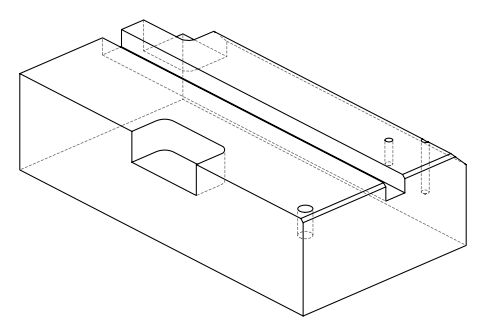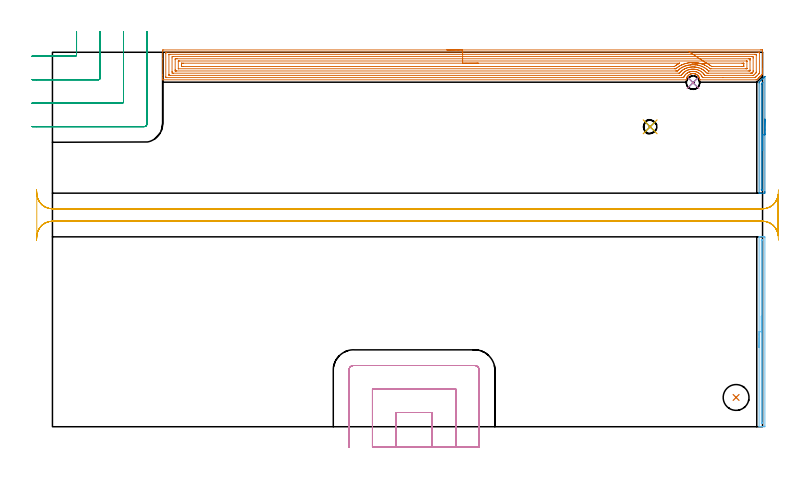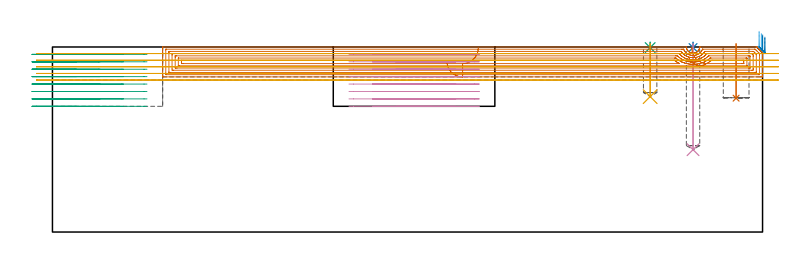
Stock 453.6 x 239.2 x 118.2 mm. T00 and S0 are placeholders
(PLAN: 11 operations, 4 tool changes, 52.3 min)
(1 INDEXABLE_INSERT_DRILL_BLIND_HOLE_FROM_SOLID | STEP1POCKET | NXT0302_004 | 0.14 min | 6933 mm3)
(2 SPOT_DRILL | STEP1POCKET_1 | NXT0321_9005460120000 | 0.03 min | 1 mm3)
(3 SPOT_DRILL_1 | STEP1POCKET_2 | NXT0321_9005460120000 | 0.03 min | 0 mm3)
(4 DRILL_BLIND_HOLE_INTO_CENTER | STEP1POCKET_1 | UGT0301_202 | 0.27 min | 3679 mm3)
(5 DRILL_BLIND_HOLE_INTO_CENTER_1 | STEP1POCKET_2 | UGT0301_202 | 0.14 min | 1727 mm3)
(6 AREA_MILL | FG_CHAMFER_SURFACE | UGT0205_001 | 2.09 min | 849 mm3)
(7 AREA_MILL_1 | FG_CHAMFER_SURFACE_1 | UGT0205_001 | 21.91 min | 71277 mm3)
(8 AREA_MILL_2 | FG_CHAMFER_SURFACE_2 | UGT0205_001 | 1.32 min | 511 mm3)
(9 MILL_CORNER_NOTCH_RECTANGULAR | CORNER_NOTCH_RECTANGULAR | UGT0201_094 | Follow Part, ap 5, ae 75% | 6.44 min | 150856 mm3)
(10 MILL_SLOT | SLOT_PARTIAL_RECTANGULAR | UGT0201_094 | Follow Part, ap 5, ae 75% | 9.81 min | 189368 mm3)
(11 MILL_RECTANGULAR_SLOT | SLOT_RECTANGULAR | UGT0201_094 | Follow Part, ap 5, ae 75% | 10.12 min | 266988 mm3)
(TOOL NXT0302_004 | Index. Insert Drill 16.5mm [880-D1650L20-05] | D16.5 PA176 FL83 Z2)
(TOOL NXT0321_9005460120000 | NC Spot Drill, 142deg, 12mm, Carbide, Uncoated | D12 PA142 FL30 Z2)
(TOOL UGT0301_202 | Twist Drill 8.6 mm | D8.6 PA118 FL80 Z2)
(TOOL UGT0205_001 | Chamfer Mill 20 x 3 x 45 deg. | D20 FL50 Z2)
(TOOL UGT0201_094 | End mill 20 mm | D20 FL38 Z4)
(OP 1 INDEXABLE_INSERT_DRILL_BLIND_HOLE_FROM_SOLID)
G17 G21 G94 G90
T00 M6
G54
G17 G0 G90 X436.7 Y18.7 S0 M3
G43 Z128.2 H1
G94 G81 G98 Z85.5 F250. R120.2
G80
M5
M2
(OP 2 SPOT_DRILL)
G17 G21 G94 G90
T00 M6
G54
G17 G0 G90 X409.2 Y219.8 S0 M3
G43 Z128.2 H0
G94 G81 G98 Z117.83 F250. R121.2
G80
M5
M2
(OP 3 SPOT_DRILL_1)
G17 G21 G94 G90
T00 M6
G54
G17 G0 G90 X381.8 Y191.6 S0 M3
G43 Z128.2 H0
G94 G81 G98 Z117.821 F250. R121.2
G80
M5
M2
(OP 4 DRILL_BLIND_HOLE_INTO_CENTER)
G17 G21 G94 G90
T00 M6
G54
G17 G0 G90 X409.2 Y219.8 S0 M3
G43 Z128.2 H0
G94 G81 G98 Z52.6 F250. R120.2
G80
M5
M2
(OP 5 DRILL_BLIND_HOLE_INTO_CENTER_1)
G17 G21 G94 G90
T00 M6
G54
G17 G0 G90 X381.8 Y191.6 S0 M3
G43 Z128.2 H0
G94 G81 G98 Z86.5 F250. R120.2
G80
M5
M2
(OP 6 AREA_MILL)
G17 G21 G94 G90
T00 M6
G54
G17 G0 G90 X451.4 Y50.65 S1061 M3
G43 Z128.2 H0
G94 G1 Y50.688 Z127.328 F250.
Y50.802 Z126.463
Y50.991 Z125.612
Y51.253 Z124.78
Y51.587 Z123.974
Y51.99 Z123.2
Y52.458 Z122.464
Y52.99 Z121.772
Y53.579 Z121.129
Y54.222 Z120.539
Y54.914 Z120.008
Y55.65 Z119.54
Y56.424 Z119.137
Y57.23 Z118.803
Y58.062 Z118.541
Y58.913 Z118.352
Y59.778 Z118.238
Y60.65 Z118.2
Y121.173
X451.403 Y121.291 Z118.188
X451.422 Y121.3 Z118.169
X451.696 Z117.903
X452.425 Z117.174
X453.188 Z116.411
X453.693 Z115.903
X453.946 Z115.651
X454.58 Z115.017
X454.832 Z114.765
X455.091 Y121.298 Z114.505
X455.1 Y120.912 Z114.5
X455.099 Y0.388 Z114.501
X455.091 Y0.002 Z114.505
X454.832 Y0. Z114.766
X454.58 Z115.017
X453.946 Z115.651
X453.693 Z115.903
X453.188 Z116.411
X452.425 Z117.174
X451.696 Z117.902
X451.422 Z118.169
X451.403 Y0.009 Z118.188
X451.4 Y0.127 Z118.2
Y60.65
X452.814 Z116.786
Y118.941
X452.818 Y119.167 Z116.782
X452.821 Y119.274 Z116.779
X452.824 Y119.29 Z116.776
X452.85 Y119.294 Z116.75
X452.9 Y119.297 Z116.7
X453.075 Y119.299 Z116.525
X453.343 Y119.3 Z116.257
X453.558 Y119.299 Z116.042
X453.63 Y119.297 Z115.97
X453.661 Y119.294 Z115.939
X453.677 Y119.29 Z115.923
X453.679 Y119.274 Z115.921
X453.683 Y119.169 Z115.917
X453.686 Y118.956 Z115.914
Y2.352
X453.681 Y2.13 Z115.919
X453.679 Y2.029 Z115.921
X453.444 Y2.01 Z116.156
X453.155 Y2.002 Z116.445
X452.942 Y2.001 Z116.658
X452.87 Y2.003 Z116.73
X452.839 Y2.006 Z116.761
X452.823 Y2.01 Z116.777
X452.821 Y2.026 Z116.779
X452.817 Y2.131 Z116.783
X452.814 Y2.344 Z116.786
Y60.65
Y61.522 Z116.824
Y62.386 Z116.938
Y63.238 Z117.127
Y64.07 Z117.389
Y64.876 Z117.723
Y65.65 Z118.126
Y66.386 Z118.594
Y67.078 Z119.125
Y67.721 Z119.715
Y68.31 Z120.358
Y68.841 Z121.05
Y69.31 Z121.786
Y69.713 Z122.56
Y70.047 Z123.366
Y70.309 Z124.198
Y70.498 Z125.049
Y70.612 Z125.914
Y70.65 Z126.786
G0 Z128.2
M5
M2
(OP 7 AREA_MILL_1)
G17 G21 G94 G90
T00 M6
G54
G17 G0 G90 X252. Y240.7 S1061 M3
G43 Z128.2 H0
Z109.1
G94 G1 X252.038 Z108.228 F250.
X252.152 Z107.363
X252.341 Z106.512
X252.603 Z105.68
X252.937 Z104.874
X253.34 Z104.1
X253.808 Z103.364
X254.34 Z102.672
X254.929 Z102.029
X255.572 Z101.44
X256.264 Z100.908
X257. Z100.44
X257.774 Z100.037
X258.58 Z99.703
X259.412 Z99.441
X260.264 Z99.252
X261.128 Z99.138
X262. Z99.1
X452.378 Y240.699 Z99.101
X452.994 Y240.697 Z99.103
X453.593 Y240.692 Z99.106
X453.596 Y240.685 Z99.112
X453.6 Y240.083 Z99.714
Y228.47 Z111.324
Y227.897 Z111.9
Y227.577 Z112.219
Y227.003 Z112.793
Y226.684 Z113.111
X453.599 Y225.344 Z114.456
Y225.305 Z114.494
X453.589 Y225.29 Z114.508
X453.479 Y225.178 Z114.621
X453.291 Y224.99 Z114.807
X452.913 Y224.613 Z115.187
X452.752 Y224.45 Z115.346
X452.696 Y224.395 Z115.402
X452.018 Y223.717 Z116.082
X451.859 Y223.557 Z116.24
X451.804 Y223.503 Z116.295
X451.122 Y222.822 Z116.978
X450.965 Y222.664 Z117.133
X450.911 Y222.61 Z117.187
X450.316 Y222.016 Z117.783
X449.936 Y221.639 Z118.161
X449.9 Y221.607 Z118.193
X449.424 Y221.6 Z118.2
X413.724
X413.536 Y221.597 Z118.197
X413.499 Y221.602 Z118.19
X413.472 Y221.75 Z118.044
X413.458 Y221.871 Z117.924
X413.435 Y221.999 Z117.797
X413.418 Y222.094 Z117.702
X413.387 Y222.217 Z117.579
X413.306 Y222.537 Z117.262
X413.143 Y222.989 Z116.81
X413.083 Y223.11 Z116.689
X412.926 Y223.426 Z116.373
X412.642 Y223.871 Z115.929
X412.539 Y223.997 Z115.803
X412.456 Y224.098 Z115.701
X412.385 Y224.175 Z115.624
X412.257 Y224.315 Z115.484
X412.01 Y224.545 Z115.255
X411.961 Y224.585 Z115.215
X411.748 Y224.758 Z115.042
X411.529 Y224.897 Z114.902
X411.379 Y224.993 Z114.806
X410.997 Y225.204 Z114.595
X410.91 Y225.24 Z114.559
X410.854 Y225.264 Z114.536
X410.6 Y225.35 Z114.449
X410.411 Y225.415 Z114.385
X410.328 Y225.435 Z114.365
X410.154 Y225.475 Z114.322
X409.96 Y225.522 Z114.277
X409.514 Y225.577 Z114.219
X409.405 Z114.213
X409.185 Y225.583 Z114.205
X409.066 Y225.588 Z114.206
X409.027 Y225.584 Z114.21
X408.958 Y225.577 Z114.215
X408.919 Y225.574 Z114.219
X408.859 Y225.569 Z114.224
X408.812 Y225.566 Z114.23
X408.739 Y225.56 Z114.239
X408.617 Y225.549 Z114.249
X408.172 Y225.464 Z114.333
X408.046 Y225.426 Z114.37
X407.923 Y225.388 Z114.407
X407.783 Y225.346 Z114.45
X407.402 Y225.204 Z114.595
X407.338 Y225.172 Z114.626
X407.278 Y225.141 Z114.656
X407.043 Y225.01 Z114.785
X407.03 Y225.002 Z114.793
X406.859 Y224.897 Z114.901
X406.814 Y224.87 Z114.929
X406.584 Y224.704 Z115.093
X406.384 Y224.544 Z115.255
X406.287 Y224.451 Z115.349
X406.147 Y224.315 Z115.484
X405.879 Y224.004 Z115.793
X405.795 Y223.907 Z115.891
X405.723 Y223.804 Z115.996
X405.692 Y223.759 Z116.04
X405.551 Y223.557 Z116.238
X405.49 Y223.469 Z116.327
X405.465 Y223.424 Z116.372
X405.257 Y222.989 Z116.81
X405.118 Y222.601 Z117.196
X405.097 Y222.544 Z117.255
X405.094 Y222.537 Z117.262
X405.016 Y222.217 Z117.581
X404.986 Y222.095 Z117.703
X404.961 Y221.935 Z117.863
X404.9 Y221.605 Z118.191
X404.799 Y221.6 Z118.2
X70.56
X70.41 Y221.602 Z118.188
X70.407 Y221.658 Z118.133
X70.4 Y222.042 Z117.757
Y222.471 Z117.329
Y223.11 Z116.685
Y224.324 Z115.473
Y224.897 Z114.897
Y235.026 Z104.771
Y240.083 Z99.714
X70.402 Y240.372 Z99.425
X70.41 Y240.692 Z99.106
X70.729 Y240.699 Z99.099
X262. Y240.7 Z99.1
Y239.286 Z100.514
X451.209 Y239.285 Z100.515
X451.305 Y239.284 Z100.516
X451.496 Y239.279 Z100.521
X451.591 Y239.273 Z100.527
X451.594 Y239.245 Z100.555
X451.596 Y239.19 Z100.61
X451.6 Y238.799 Z101.001
X451.599 Y226.684 Z113.116
X451.598 Y226.294 Z113.506
X451.59 Y225.79 Z114.01
X451.583 Y225.745 Z114.055
X451.55 Y225.706 Z114.094
X451.495 Y225.647 Z114.153
X451.424 Y225.575 Z114.225
X451.209 Y225.358 Z114.442
X450.085 Y224.235 Z115.565
X449.424 Y223.574 Z116.226
X449.191 Y223.343 Z116.457
X448.954 Y223.11 Z116.69
X448.87 Y223.031 Z116.769
X448.723 Y223.021 Z116.779
X448.625 Y223.016 Z116.784
X448.531 Y223.015 Z116.785
X428.212 Y223.014 Z116.786
X415.509 Y223.015 Z116.785
X415.413 Y223.016 Z116.784
X415.223 Y223.021 Z116.779
X415.202 Y223.028 Z116.772
X415.195 Y223.038 Z116.762
X415.182 Y223.064 Z116.736
X415.162 Y223.11 Z116.69
X415.078 Y223.32 Z116.48
X414.894 Y223.726 Z116.074
X414.741 Y224.004 Z115.796
X414.617 Y224.207 Z115.593
X414.331 Y224.616 Z115.184
X414.096 Y224.897 Z114.903
X413.916 Y225.093 Z114.707
X413.724 Y225.277 Z114.523
X413.45 Y225.519 Z114.281
X413.101 Y225.79 Z114.01
X412.832 Y225.962 Z113.838
X412.402 Y226.22 Z113.58
X412.08 Y226.385 Z113.415
X411.939 Y226.445 Z113.355
X411.279 Y226.684 Z113.116
X411.047 Y226.751 Z113.049
X410.955 Y226.776 Z113.024
X410.498 Y226.878 Z112.922
X410.154 Y226.927 Z112.873
X409.875 Y226.963 Z112.837
X409.262 Y226.995 Z112.805
X408.95 Y226.996 Z112.804
X408.369 Y226.946 Z112.854
X408.137 Y226.916 Z112.884
X407.477 Y226.784 Z113.016
X407.397 Y226.763 Z113.037
X407.121 Y226.684 Z113.116
X406.72 Y226.547 Z113.253
X406.663 Y226.527 Z113.273
X406.584 Y226.496 Z113.304
X406.295 Y226.374 Z113.426
X406.099 Y226.276 Z113.524
X405.692 Y226.047 Z113.753
X405.534 Y225.948 Z113.852
X405.301 Y225.79 Z114.01
X405.015 Y225.575 Z114.225
X404.799 Y225.397 Z114.403
X404.545 Y225.151 Z114.649
X404.317 Y224.897 Z114.903
X404.127 Y224.676 Z115.124
X403.907 Y224.391 Z115.409
X403.75 Y224.161 Z115.639
X403.647 Y224.004 Z115.796
X403.438 Y223.58 Z116.22
X403.35 Y223.392 Z116.408
X403.232 Y223.11 Z116.69
X403.195 Y223.023 Z116.777
X403.106 Y223.018 Z116.782
X403.014 Y223.017 Z116.783
X402.218 Y223.014 Z116.786
X402.122
X72.791 Y223.015 Z116.785
X72.695 Y223.016 Z116.784
X72.503 Y223.021 Z116.779
X72.409 Y223.027 Z116.773
X72.406 Y223.055 Z116.745
X72.404 Y223.11 Z116.69
X72.4 Y223.501 Z116.299
Y238.296 Z101.504
X72.402 Y238.686 Z101.114
X72.41 Y239.19 Z100.61
X72.416 Y239.279 Z100.521
X72.599 Y239.283 Z100.517
X72.696 Y239.285 Z100.515
X262. Y239.286 Z100.514
Y237.872 Z101.928
X448.531 Y237.871 Z101.929
X448.957 Y237.87 Z101.93
X449.424 Y237.867 Z101.933
X449.57 Y237.865 Z101.935
X449.59 Y237.579 Z102.221
X449.596 Y237.403 Z102.397
X449.599 Y237.228 Z102.572
Y226.508 Z113.292
X449.594 Y226.331 Z113.469
X449.59 Y226.216 Z113.584
X449.547 Y226.159 Z113.641
X449.424 Y226.025 Z113.775
X448.861 Y225.46 Z114.34
X448.415 Y225.014 Z114.786
X448.297 Y224.897 Z114.903
X447.965 Y224.571 Z115.229
X447.851 Y224.462 Z115.338
X447.81 Y224.435 Z115.365
X447.756 Y224.433 Z115.367
X447.639 Y224.431 Z115.369
X447.214 Y224.429 Z115.371
X416.869
X416.753 Y224.431 Z115.369
X416.695 Y224.433 Z115.367
X416.672 Y224.435 Z115.365
X416.402 Y224.852 Z114.948
X416.371 Y224.897 Z114.903
X416.306 Y224.993 Z114.807
X416.127 Y225.238 Z114.562
X415.97 Y225.434 Z114.366
X415.8 Y225.637 Z114.163
X415.663 Y225.79 Z114.01
X415.509 Y225.948 Z113.852
X415.125 Y226.302 Z113.498
X414.665 Y226.684 Z113.116
X414.617 Y226.722 Z113.078
X414.475 Y226.826 Z112.974
X413.724 Y227.276 Z112.524
X413.159 Y227.577 Z112.223
X412.832 Y227.711 Z112.089
X412.617 Y227.792 Z112.008
X411.939 Y228.018 Z111.782
X411.348 Y228.169 Z111.631
X411.047 Y228.238 Z111.562
X410.274 Y228.35 Z111.45
X410.154 Y228.363 Z111.437
X409.32 Y228.412 Z111.388
X409.262 Y228.413 Z111.387
X408.844 Y228.408 Z111.392
X408.457 Y228.382 Z111.418
X408.369 Y228.375 Z111.425
X407.989 Y228.335 Z111.465
X407.658 Y228.289 Z111.511
X407.477 Y228.254 Z111.546
X406.913 Y228.141 Z111.659
X406.584 Y228.054 Z111.746
X406.22 Y227.942 Z111.858
X405.692 Y227.758 Z112.042
X405.561 Y227.708 Z112.092
X405.242 Y227.577 Z112.223
X404.945 Y227.431 Z112.369
X404.799 Y227.354 Z112.446
X404.373 Y227.11 Z112.69
X403.907 Y226.808 Z112.992
X403.834 Y226.757 Z113.043
X403.737 Y226.684 Z113.116
X403.335 Y226.362 Z113.438
X403.014 Y226.069 Z113.731
X402.875 Y225.929 Z113.871
X402.748 Y225.79 Z114.01
X402.456 Y225.455 Z114.345
X402.122 Y225.032 Z114.768
X402.065 Y224.954 Z114.846
X401.691 Y224.435 Z115.365
X401.229 Y224.432 Z115.368
X400.804 Y224.429 Z115.371
X75.468
X75.043 Y224.43 Z115.37
X74.576 Y224.433 Z115.367
X74.429 Y224.435 Z115.365
X74.41 Y224.721 Z115.079
X74.404 Y224.897 Z114.903
X74.401 Y225.072 Z114.728
Y237.578 Z102.222
X74.406 Y237.755 Z102.045
X74.41 Y237.865 Z101.935
X74.459 Y237.867 Z101.933
X74.576 Y237.869 Z101.931
X75.001 Y237.871 Z101.929
X262. Y237.872 Z101.928
Y236.457 Z103.343
X446.799
X447.578 Y236.45 Z103.35
X447.599 Y235.656 Z104.144
X447.6 Y235.616 Z104.184
Y227.577 Z112.223
X447.595 Y226.728 Z113.072
X447.59 Y226.684 Z113.116
X447.185 Y226.245 Z113.555
X447.039 Y226.093 Z113.707
X446.921 Y225.974 Z113.826
X446.84 Y225.896 Z113.904
X446.793 Y225.854 Z113.946
X446.746 Y225.849 Z113.951
X446.691 Y225.846 Z113.954
X445.854 Y225.843 Z113.957
X445.802
X419.027
X418.187 Y225.849 Z113.951
X418.127 Y225.85 Z113.95
X417.294 Y226.621 Z113.179
X417.228 Y226.684 Z113.116
X416.798 Y227.084 Z112.716
X416.402 Y227.422 Z112.378
X416.208 Y227.577 Z112.223
X415.804 Y227.874 Z111.926
X415.509 Y228.055 Z111.745
X414.81 Y228.47 Z111.33
X414.617 Y228.577 Z111.223
X414.394 Y228.693 Z111.107
X413.724 Y228.977 Z110.823
X412.943 Y229.252 Z110.548
X412.832 Y229.287 Z110.513
X412.577 Y229.363 Z110.437
X411.939 Y229.519 Z110.281
X411.736 Y229.567 Z110.233
X411.047 Y229.681 Z110.119
X410.676 Y229.734 Z110.066
X410.394 Y229.767 Z110.033
X410.154 Y229.782 Z110.018
X409.712 Y229.806 Z109.994
X409.262 Y229.823 Z109.977
X408.804 Y229.822 Z109.978
X408.369 Y229.794 Z110.006
X407.973 Y229.76 Z110.04
X407.477 Y229.705 Z110.095
X407.179 Y229.662 Z110.138
X406.584 Y229.546 Z110.254
X406.433 Y229.515 Z110.285
X405.807 Y229.363 Z110.437
X405.718 Y229.337 Z110.463
X405.692 Y229.328 Z110.472
X405.052 Y229.111 Z110.689
X404.799 Y229.023 Z110.777
X404.403 Y228.867 Z110.933
X403.907 Y228.644 Z111.156
X403.79 Y228.587 Z111.213
X403.567 Y228.47 Z111.33
X403.216 Y228.268 Z111.532
X403.014 Y228.148 Z111.652
X402.67 Y227.921 Z111.879
X402.18 Y227.577 Z112.223
X402.146 Y227.552 Z112.248
X402.122 Y227.533 Z112.267
X401.825 Y227.289 Z112.511
X401.662 Y227.143 Z112.657
X401.229 Y226.742 Z113.058
X401.2 Y226.713 Z113.087
X401.174 Y226.684 Z113.116
X400.786 Y226.234 Z113.566
X400.647 Y226.07 Z113.73
X400.525 Y225.922 Z113.878
X400.484 Y225.875 Z113.925
X400.461 Y225.851 Z113.949
X400.44 Y225.849 Z113.951
X400.337 Y225.844 Z113.956
X400.284 Y225.843 Z113.957
X77.201
X76.422 Y225.85 Z113.95
X76.401 Y226.644 Z113.156
X76.4 Y226.684 Z113.116
X76.401 Y235.616 Z104.184
X76.42 Y236.45 Z103.35
X77.253 Y236.457 Z103.343
X77.306
X262.
Y235.043 Z104.757
X444.642
X444.961 Y235.042 Z104.758
X445.539 Y235.039 Z104.761
X445.578 Y235.036 Z104.764
X445.59 Y235.026 Z104.774
X445.596 Y234.981 Z104.819
X445.599 Y234.723 Z105.077
X445.6 Y234.084 Z105.716
X445.599 Y227.832 Z111.968
X445.596 Y227.577 Z112.223
X445.59 Y227.264 Z112.536
X445.278 Y227.26 Z112.54
X444.961 Y227.258 Z112.542
X444.389 Y227.257 Z112.543
X419.398 Y227.258 Z112.542
X419.239 Y227.26 Z112.54
X419.16 Y227.263 Z112.537
X419.124 Y227.267 Z112.533
X419.079 Y227.302 Z112.498
X418.778 Y227.577 Z112.223
X418.187 Y228.114 Z111.686
X417.76 Y228.47 Z111.33
X417.294 Y228.82 Z110.98
X416.964 Y229.035 Z110.765
X416.429 Y229.363 Z110.437
X416.402 Y229.38 Z110.42
X416.362 Y229.403 Z110.397
X415.509 Y229.865 Z109.935
X414.627 Y230.246 Z109.554
X414.617 Y230.25 Z109.55
X414.597 Y230.257 Z109.543
X413.724 Y230.549 Z109.251
X413.305 Y230.676 Z109.124
X412.832 Y230.796 Z109.004
X412.136 Y230.953 Z108.847
X411.939 Y230.987 Z108.813
X411.07 Y231.127 Z108.673
X411.047 Y231.13 Z108.67
X410.884 Y231.15 Z108.65
X410.154 Y231.205 Z108.595
X410.096 Y231.208 Z108.592
X409.262 Y231.239 Z108.561
X409.171 Y231.241 Z108.559
X408.77 Y231.236 Z108.564
X408.369 Y231.218 Z108.582
X408.305 Y231.214 Z108.586
X407.535 Y231.15 Z108.65
X407.483 Y231.144 Z108.656
X407.477 Y231.143 Z108.657
X406.699 Y231.035 Z108.765
X406.584 Y231.015 Z108.786
X405.953 Y230.889 Z108.911
X405.692 Y230.83 Z108.97
X405.235 Y230.714 Z109.086
X404.799 Y230.588 Z109.212
X404.549 Y230.507 Z109.293
X403.907 Y230.295 Z109.505
X403.878 Y230.285 Z109.515
X403.805 Y230.257 Z109.543
X403.248 Y230.023 Z109.777
X403.014 Y229.918 Z109.882
X402.637 Y229.741 Z110.059
X402.122 Y229.466 Z110.334
X402.056 Y229.429 Z110.371
X401.945 Y229.363 Z110.437
X401.506 Y229.087 Z110.713
X401.229 Y228.903 Z110.897
X400.976 Y228.723 Z111.077
X400.631 Y228.47 Z111.33
X400.465 Y228.341 Z111.459
X400.337 Y228.236 Z111.564
X399.99 Y227.924 Z111.876
X399.62 Y227.577 Z112.223
X399.531 Y227.49 Z112.31
X399.444 Y227.403 Z112.397
X399.296 Y227.264 Z112.536
X399.158 Y227.261 Z112.539
X398.87 Y227.258 Z112.542
X398.552 Y227.257 Z112.543
X397.979
X79.358
X79.038 Y227.258 Z112.542
X78.461 Y227.262 Z112.538
X78.422 Y227.264 Z112.536
X78.41 Y227.274 Z112.526
X78.404 Y227.319 Z112.481
X78.401 Y227.577 Z112.223
X78.4 Y228.216 Z111.584
X78.401 Y234.468 Z105.332
X78.404 Y234.723 Z105.077
X78.41 Y235.036 Z104.764
X78.722 Y235.04 Z104.76
X79.038 Y235.042 Z104.758
X79.611 Y235.043 Z104.757
X262.
Y233.629 Z106.171
X443.378
X443.536 Y233.627 Z106.173
X443.575 Y233.625 Z106.175
X443.588 Y233.622 Z106.178
X443.591 Y233.613 Z106.187
X443.595 Y233.577 Z106.223
X443.599 Y233.407 Z106.393
Y228.941 Z110.859
X443.595 Y228.798 Z111.002
X443.59 Y228.687 Z111.113
X443.581 Y228.677 Z111.123
X443.565 Y228.675 Z111.125
X443.522 Y228.673 Z111.127
X443.176 Y228.671 Z111.129
X442.976
X420.662 Y228.672 Z111.128
X420.318 Y228.676 Z111.124
X420.147 Y228.678 Z111.122
X420.104 Y228.694 Z111.106
X420.054 Y228.734 Z111.066
X419.972 Y228.803 Z110.997
X419.311 Y229.363 Z110.437
X419.079 Y229.542 Z110.258
X418.437 Y230.006 Z109.794
X418.187 Y230.162 Z109.638
X418.028 Y230.257 Z109.543
X417.294 Y230.676 Z109.124
X416.997 Y230.84 Z108.96
X416.745 Y230.976 Z108.824
X416.414 Y231.138 Z108.662
X416.402 Y231.143 Z108.657
X416.385 Y231.15 Z108.65
X415.509 Y231.508 Z108.292
X414.957 Y231.703 Z108.097
X414.617 Y231.815 Z107.985
X413.861 Y232.043 Z107.757
X413.724 Y232.079 Z107.721
X413.677 Y232.091 Z107.709
X412.832 Y232.28 Z107.52
X412.536 Y232.339 Z107.461
X411.939 Y232.435 Z107.365
X411.478 Y232.505 Z107.295
X411.047 Y232.553 Z107.247
X410.494 Y232.597 Z107.203
X410.154 Y232.617 Z107.183
X409.555 Y232.643 Z107.157
X409.262 Y232.652 Z107.148
X408.658 Y232.648 Z107.152
X408.369 Y232.632 Z107.168
X407.82 Y232.593 Z107.207
X407.477 Y232.563 Z107.237
X407.007 Y232.513 Z107.287
X406.584 Y232.458 Z107.342
X406.22 Y232.408 Z107.392
X405.692 Y232.307 Z107.493
X405.473 Y232.262 Z107.538
X404.799 Y232.112 Z107.688
X404.744 Y232.098 Z107.702
X404.529 Y232.043 Z107.757
X404.049 Y231.901 Z107.899
X403.907 Y231.857 Z107.943
X403.378 Y231.679 Z108.121
X403.014 Y231.554 Z108.246
X402.723 Y231.441 Z108.359
X402.122 Y231.199 Z108.601
X402.087 Y231.185 Z108.615
X402.011 Y231.15 Z108.65
X401.483 Y230.896 Z108.904
X401.229 Y230.761 Z109.039
X400.905 Y230.582 Z109.218
X400.345 Y230.257 Z109.543
X400.337 Y230.252 Z109.548
X399.805 Y229.895 Z109.905
X399.444 Y229.64 Z110.16
X399.286 Y229.522 Z110.278
X399.079 Y229.363 Z110.437
X398.787 Y229.128 Z110.672
X398.552 Y228.927 Z110.873
X398.306 Y228.716 Z111.084
X398.26 Y228.678 Z111.122
X398.178 Y228.676 Z111.124
X398.005 Y228.673 Z111.127
X397.659 Y228.671 Z111.129
X397.458
X80.622
X80.464 Y228.673 Z111.127
X80.425 Y228.675 Z111.125
X80.412 Y228.678 Z111.122
X80.409 Y228.687 Z111.113
X80.405 Y228.723 Z111.077
X80.401 Y228.893 Z110.907
Y233.359 Z106.441
X80.405 Y233.502 Z106.298
X80.41 Y233.613 Z106.187
X80.419 Y233.623 Z106.177
X80.435 Y233.625 Z106.175
X80.478 Y233.627 Z106.173
X80.823 Y233.629 Z106.171
X81.024
X262.
Y232.215 Z107.585
X400.433 Y232.214 Z107.586
X400.512 Y232.213 Z107.587
X400.588 Y232.21 Z107.59
X400.622 Y232.209 Z107.591
X400.601 Y232.196 Z107.604
X400.297 Y232.043 Z107.757
X399.75 Y231.738 Z108.062
X399.444 Y231.564 Z108.236
X399.186 Y231.408 Z108.392
X398.768 Y231.15 Z108.65
X398.637 Y231.065 Z108.735
X398.552 Y231.008 Z108.792
X398.114 Y230.695 Z109.105
X397.659 Y230.366 Z109.434
X397.301 Y230.095 Z109.705
X397.223 Y230.091 Z109.709
X397.109 Y230.088 Z109.712
X396.938 Y230.086 Z109.714
X396.767 Y230.085 Z109.715
X83.501
X82.778 Y230.087 Z109.713
X82.608 Y230.089 Z109.711
X82.439 Y230.092 Z109.708
X82.409 Y230.1 Z109.7
X82.406 Y230.132 Z109.668
X82.402 Y230.187 Z109.613
X82.401 Y230.257 Z109.543
X82.4 Y230.465 Z109.335
Y231.359 Z108.441
X82.403 Y232.043 Z107.757
X82.406 Y232.147 Z107.653
X82.41 Y232.198 Z107.602
X82.419 Y232.208 Z107.592
X82.442 Y232.21 Z107.59
X82.608 Y232.213 Z107.587
X83.33 Y232.215 Z107.585
X83.501
X262.
X262.872 Z107.623
X263.736 Z107.737
X264.588 Z107.926
X265.42 Z108.188
X266.226 Z108.522
X267. Z108.925
X267.736 Z109.394
X268.428 Z109.925
X269.071 Z110.514
X269.66 Z111.157
X270.192 Z111.85
X270.66 Z112.585
X271.063 Z113.359
X271.397 Z114.165
X271.659 Z114.997
X271.848 Z115.849
X271.962 Z116.714
X272. Z117.585
G0 Z128.2
X408.454 Y231.607
Z118.214
G1 X408.435 Y231.606 Z117.342
X408.493 Y231.609 Z116.471
X408.626 Y231.618 Z115.609
X408.834 Y231.632 Z114.762
X409.114 Y231.65 Z113.936
X409.465 Y231.673 Z113.138
X409.884 Y231.7 Z112.373
X410.369 Y231.731 Z111.648
X410.914 Y231.767 Z110.968
X411.516 Y231.806 Z110.339
X412.171 Y231.848 Z109.764
X412.874 Y231.894 Z109.249
X413.618 Y231.942 Z108.797
X414.399 Y231.993 Z108.411
X415.211 Y232.046 Z108.096
X416.047 Y232.1 Z107.852
X416.901 Y232.156 Z107.683
X417.766 Y232.212 Z107.588
X417.795 Y232.214 Z107.586
X417.844
X418.015 Y232.215 Z107.585
X440.499
X441.222 Y232.213 Z107.587
X441.392 Y232.211 Z107.589
X441.561 Y232.208 Z107.592
X441.591 Y232.2 Z107.6
X441.594 Y232.168 Z107.632
X441.598 Y232.113 Z107.687
X441.599 Y232.043 Z107.757
X441.6 Y231.835 Z107.965
Y230.941 Z108.859
X441.597 Y230.257 Z109.543
X441.594 Y230.153 Z109.647
X441.59 Y230.102 Z109.698
X441.581 Y230.092 Z109.708
X441.558 Y230.09 Z109.71
X441.392 Y230.087 Z109.713
X440.67 Y230.085 Z109.715
X440.499
X421.757 Y230.086 Z109.714
X421.585 Y230.088 Z109.712
X421.243 Y230.092 Z109.708
X421.065 Y230.103 Z109.697
X420.816 Y230.305 Z109.495
X419.972 Y230.912 Z108.888
X419.615 Y231.15 Z108.65
X419.079 Y231.469 Z108.331
X418.321 Y231.909 Z107.891
X417.986 Y232.092 Z107.708
X417.781 Y232.202 Z107.598
X417.766 Y232.212 Z107.588
X417.112 Y232.641 Z107.202
X416.432 Y233.087 Z106.886
X415.732 Y233.546 Z106.642
X415.016 Y234.016 Z106.472
X414.291 Y234.491 Z106.377
X413.562 Y234.97 Z106.358
X412.834 Y235.447 Z106.415
X412.113 Y235.92 Z106.548
X411.405 Y236.385 Z106.756
X410.714 Y236.838 Z107.036
X410.046 Y237.276 Z107.388
X409.407 Y237.695 Z107.807
X408.8 Y238.093 Z108.292
X408.232 Y238.466 Z108.838
X407.705 Y238.812 Z109.441
X407.224 Y239.128 Z110.097
X406.793 Y239.41 Z110.801
X406.414 Y239.659 Z111.547
G0 Z128.2
M5
M2
(OP 8 AREA_MILL_2)
G17 G21 G94 G90
T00 M6
G54
G17 G0 G90 X455.1 Y196.5 S1061 M3
G43 Z128.2 H0
Z124.5
G94 G1 Y196.462 Z123.628 F250.
Y196.348 Z122.764
Y196.159 Z121.912
Y195.897 Z121.08
Y195.563 Z120.274
Y195.16 Z119.5
Y194.691 Z118.764
Y194.16 Z118.072
Y193.571 Z117.429
Y192.928 Z116.84
Y192.236 Z116.309
Y191.5 Z115.84
Y190.726 Z115.437
Y189.92 Z115.103
Y189.088 Z114.841
Y188.236 Z114.652
Y187.372 Z114.538
Y186.5 Z114.5
Y150.201
X455.099 Y149.832 Z114.501
X455.094 Y149.313 Z114.502
X455.091 Y149.209 Z114.505
X454.58 Y149.2 Z115.015
X453.173 Z116.423
X452.807 Z116.788
X452.075 Z117.525
X451.83 Z117.77
X451.431 Y149.207 Z118.161
X451.403 Y149.21 Z118.188
X451.4 Y149.385 Z118.2
Y219.591
X451.407 Y220.1 Z118.193
X451.412 Y220.112 Z118.188
X451.784 Y220.485 Z117.814
X451.92 Y220.622 Z117.676
X452.313 Y221.013 Z117.287
X452.417 Y221.117 Z117.183
X452.679 Y221.379 Z116.92
X452.807 Y221.509 Z116.789
X453.176 Y221.876 Z116.424
X453.328 Y222.028 Z116.272
X453.573 Y222.274 Z116.025
X453.693 Y222.395 Z115.903
X454.04 Y222.74 Z115.56
X454.238 Y222.938 Z115.361
X454.467 Y223.168 Z115.131
X454.58 Y223.281 Z115.016
X455.023 Y223.723 Z114.577
X455.067 Y223.764 Z114.533
X455.094 Y223.782 Z114.504
X455.1 Y223.764 Z114.5
Y186.5
X453.686 Z115.914
X453.685 Y151.397 Z115.915
X453.684 Y151.287 Z115.916
X453.681 Y151.232 Z115.919
X453.68 Y151.213 Z115.92
X453.616 Y151.21 Z115.984
X453.221 Y151.202 Z116.379
X452.955 Y151.206 Z116.645
X452.833 Y151.21 Z116.767
X452.821 Y151.216 Z116.779
X452.819 Y151.236 Z116.781
X452.816 Y151.289 Z116.784
X452.815 Y151.397 Z116.785
X452.814 Y151.613 Z116.786
Y218.689
X452.818 Y218.916 Z116.782
X452.821 Y219.024 Z116.779
X452.829 Y219.068 Z116.771
X452.853 Y219.094 Z116.747
X452.984 Y219.232 Z116.616
X453.518 Y219.768 Z116.082
X453.624 Y219.873 Z115.976
X453.662 Y219.908 Z115.938
X453.677 Y219.92 Z115.923
X453.679 Y219.919 Z115.921
X453.681 Y219.905 Z115.919
X453.684 Y219.803 Z115.916
X453.686 Y219.598 Z115.914
Y186.5
Y185.628 Z115.952
Y184.763 Z116.066
Y183.912 Z116.255
Y183.08 Z116.517
Y182.274 Z116.851
Y181.5 Z117.254
Y180.764 Z117.723
Y180.072 Z118.254
Y179.429 Z118.843
Y178.84 Z119.486
Y178.308 Z120.178
Y177.84 Z120.914
Y177.437 Z121.688
Y177.103 Z122.494
Y176.841 Z123.326
Y176.652 Z124.178
Y176.538 Z125.043
Y176.5 Z125.914
G0 Z128.2
M5
M2
(OP 9 MILL_CORNER_NOTCH_RECTANGULAR)
G17 G21 G94 G90
T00 M6
G54
G17 G0 G90 X-13. Y236.7 S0 M3
G43 Z128.207 H0
Z113.469
G94 G1 X-10. F250.
X14.405 F500.
G3 X15.4 Y237.695 R1.
G1 Y249.2
Y252.2 F250.
G0 Z128.207
X-13. Y221.7
Z113.469
G1 X-10.
X29.405 F500.
G3 X30.4 Y222.695 R1.
G1 Y249.2
Y252.2 F250.
G0 Z128.207
X-13. Y206.7
Z113.469
G1 X-10.
X44.405 F500.
G3 X45.4 Y207.695 R1.
G1 Y249.2
Y252.2 F250.
G0 Z128.207
X-13. Y191.7
Z113.469
G1 X-10.
X58.5 F500.
G3 X60.4 Y193.6 R1.9
G1 Y249.2
Y252.2 F250.
G0 Z128.207
X-13. Y236.7
Z108.73
G1 X-10.
X14.405 F500.
G3 X15.4 Y237.695 R1.
G1 Y249.2
Y252.2 F250.
G0 Z128.207
X-13. Y221.7
Z108.73
G1 X-10.
X29.405 F500.
G3 X30.4 Y222.695 R1.
G1 Y249.2
Y252.2 F250.
G0 Z128.207
X-13. Y206.7
Z108.73
G1 X-10.
X44.405 F500.
G3 X45.4 Y207.695 R1.
G1 Y249.2
Y252.2 F250.
G0 Z128.207
X-13. Y191.7
Z108.73
G1 X-10.
X58.5 F500.
G3 X60.4 Y193.6 R1.9
G1 Y249.2
Y252.2 F250.
G0 Z128.207
X-13. Y236.7
Z103.992
G1 X-10.
X14.405 F500.
G3 X15.4 Y237.695 R1.
G1 Y249.2
Y252.2 F250.
G0 Z128.207
X-13. Y221.7
Z103.992
G1 X-10.
X29.405 F500.
G3 X30.4 Y222.695 R1.
G1 Y249.2
Y252.2 F250.
G0 Z128.207
X-13. Y206.7
Z103.992
G1 X-10.
X44.405 F500.
G3 X45.4 Y207.695 R1.
G1 Y249.2
Y252.2 F250.
G0 Z128.207
X-13. Y191.7
Z103.992
G1 X-10.
X58.5 F500.
G3 X60.4 Y193.6 R1.9
G1 Y249.2
Y252.2 F250.
G0 Z128.207
X-13. Y236.7
Z99.254
G1 X-10.
X14.405 F500.
G3 X15.4 Y237.695 R1.
G1 Y249.2
Y252.2 F250.
G0 Z128.207
X-13. Y221.7
Z99.254
G1 X-10.
X29.405 F500.
G3 X30.4 Y222.695 R1.
G1 Y249.2
Y252.2 F250.
G0 Z128.207
X-13. Y206.7
Z99.254
G1 X-10.
X44.405 F500.
G3 X45.4 Y207.695 R1.
G1 Y249.2
Y252.2 F250.
G0 Z128.207
X-13. Y191.7
Z99.254
G1 X-10.
X58.5 F500.
G3 X60.4 Y193.6 R1.9
G1 Y249.2
Y252.2 F250.
G0 Z128.207
X-13. Y236.7
Z94.515
G1 X-10.
X14.405 F500.
G3 X15.4 Y237.695 R1.
G1 Y249.2
Y252.2 F250.
G0 Z128.207
X-13. Y221.7
Z94.515
G1 X-10.
X29.405 F500.
G3 X30.4 Y222.695 R1.
G1 Y249.2
Y252.2 F250.
G0 Z128.207
X-13. Y206.7
Z94.515
G1 X-10.
X44.405 F500.
G3 X45.4 Y207.695 R1.
G1 Y249.2
Y252.2 F250.
G0 Z128.207
X-13. Y191.7
Z94.515
G1 X-10.
X58.5 F500.
G3 X60.4 Y193.6 R1.9
G1 Y249.2
Y252.2 F250.
G0 Z128.207
X-13. Y236.7
Z89.777
G1 X-10.
X14.405 F500.
G3 X15.4 Y237.695 R1.
G1 Y249.2
Y252.2 F250.
G0 Z128.207
X-13. Y221.7
Z89.777
G1 X-10.
X29.405 F500.
G3 X30.4 Y222.695 R1.
G1 Y249.2
Y252.2 F250.
G0 Z128.207
X-13. Y206.7
Z89.777
G1 X-10.
X44.405 F500.
G3 X45.4 Y207.695 R1.
G1 Y249.2
Y252.2 F250.
G0 Z128.207
X-13. Y191.7
Z89.777
G1 X-10.
X58.5 F500.
G3 X60.4 Y193.6 R1.9
G1 Y249.2
Y252.2 F250.
G0 Z128.207
X-13. Y236.7
Z85.038
G1 X-10.
X14.405 F500.
G3 X15.4 Y237.695 R1.
G1 Y249.2
Y252.2 F250.
G0 Z128.207
X-13. Y221.7
Z85.038
G1 X-10.
X29.405 F500.
G3 X30.4 Y222.695 R1.
G1 Y249.2
Y252.2 F250.
G0 Z128.207
X-13. Y206.7
Z85.038
G1 X-10.
X44.405 F500.
G3 X45.4 Y207.695 R1.
G1 Y249.2
Y252.2 F250.
G0 Z128.207
X-13. Y191.7
Z85.038
G1 X-10.
X58.5 F500.
G3 X60.4 Y193.6 R1.9
G1 Y249.2
Y252.2 F250.
G0 Z128.207
X-13. Y236.7
Z80.3
G1 X-10.
X14.405 F500.
G3 X15.4 Y237.695 R1.
G1 Y249.2
Y252.2 F250.
G0 Z128.207
X-13. Y221.7
Z80.3
G1 X-10.
X29.405 F500.
G3 X30.4 Y222.695 R1.
G1 Y249.2
Y252.2 F250.
G0 Z128.207
X-13. Y206.7
Z80.3
G1 X-10.
X44.405 F500.
G3 X45.4 Y207.695 R1.
G1 Y249.2
Y252.2 F250.
G0 Z128.207
X-13. Y191.7
Z80.3
G1 X-10.
X58.5 F500.
G3 X60.4 Y193.6 R1.9
G1 Y249.2
Y252.2 F250.
G0 Z128.207
M5
M2
(OP 10 MILL_SLOT)
G17 G21 G94 G90
T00 M6
G54
G17 G0 G90 X242.6 Y-13. S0 M3
G43 Z128.207 H0
Z113.469
G94 G1 Y-10. F250.
Y9.1 F500.
X219.4
Y-10.
Y-13. F250.
X257.6
Y-10.
Y24.1 F500.
X204.4
Y-10.
Y-13. F250.
X272.6
Y-10.
Y36.2 F500.
G3 X269.7 Y39.1 R2.9
G1 X192.3
G3 X189.4 Y36.2 R2.9
G1 Y-10.
Y-13. F250.
G0 X242.6 Z108.73
G1 Y-10.
Y9.1 F500.
X219.4
Y-10.
Y-13. F250.
X257.6
Y-10.
Y24.1 F500.
X204.4
Y-10.
Y-13. F250.
X272.6
Y-10.
Y36.2 F500.
G3 X269.7 Y39.1 R2.9
G1 X192.3
G3 X189.4 Y36.2 R2.9
G1 Y-10.
Y-13. F250.
G0 X242.6 Z103.992
G1 Y-10.
Y9.1 F500.
X219.4
Y-10.
Y-13. F250.
X257.6
Y-10.
Y24.1 F500.
X204.4
Y-10.
Y-13. F250.
X272.6
Y-10.
Y36.2 F500.
G3 X269.7 Y39.1 R2.9
G1 X192.3
G3 X189.4 Y36.2 R2.9
G1 Y-10.
Y-13. F250.
G0 X242.6 Z99.254
G1 Y-10.
Y9.1 F500.
X219.4
Y-10.
Y-13. F250.
X257.6
Y-10.
Y24.1 F500.
X204.4
Y-10.
Y-13. F250.
X272.6
Y-10.
Y36.2 F500.
G3 X269.7 Y39.1 R2.9
G1 X192.3
G3 X189.4 Y36.2 R2.9
G1 Y-10.
Y-13. F250.
G0 X242.6 Z94.515
G1 Y-10.
Y9.1 F500.
X219.4
Y-10.
Y-13. F250.
X257.6
Y-10.
Y24.1 F500.
X204.4
Y-10.
Y-13. F250.
X272.6
Y-10.
Y36.2 F500.
G3 X269.7 Y39.1 R2.9
G1 X192.3
G3 X189.4 Y36.2 R2.9
G1 Y-10.
Y-13. F250.
G0 X242.6 Z89.777
G1 Y-10.
Y9.1 F500.
X219.4
Y-10.
Y-13. F250.
X257.6
Y-10.
Y24.1 F500.
X204.4
Y-10.
Y-13. F250.
X272.6
Y-10.
Y36.2 F500.
G3 X269.7 Y39.1 R2.9
G1 X192.3
G3 X189.4 Y36.2 R2.9
G1 Y-10.
Y-13. F250.
G0 X242.6 Z85.038
G1 Y-10.
Y9.1 F500.
X219.4
Y-10.
Y-13. F250.
X257.6
Y-10.
Y24.1 F500.
X204.4
Y-10.
Y-13. F250.
X272.6
Y-10.
Y36.2 F500.
G3 X269.7 Y39.1 R2.9
G1 X192.3
G3 X189.4 Y36.2 R2.9
G1 Y-10.
Y-13. F250.
G0 X242.6 Z80.3
G1 Y-10.
Y9.1 F500.
X219.4
Y-10.
Y-13. F250.
X257.6
Y-10.
Y24.1 F500.
X204.4
Y-10.
Y-13. F250.
X272.6
Y-10.
Y36.2 F500.
G3 X269.7 Y39.1 R2.9
G1 X192.3
G3 X189.4 Y36.2 R2.9
G1 Y-10.
Y-13. F250.
G0 Z128.207
M5
M2
(OP 11 MILL_RECTANGULAR_SLOT)
G17 G21 G94 G90
T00 M6
G54
G17 G0 G90 X463.802 Y151.417 S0 M3
G43 Z128.207 H0
Z113.98
G94 G1 X463.57 Y148.426 F250.
G2 X453.6 Y139.2 R10. F500.
G1 X0.
G2 X-9.97 Y148.426 R10.
G1 X-10.
Y122.074
X-9.97
G2 X0. Y131.3 R10.
G1 X453.6
G2 X463.57 Y122.074 R10.
G1 X463.802 Y119.083 F250.
G0 Z128.207
X-10.202
Z109.76
G1 X-9.97 Y122.074
G2 X0. Y131.3 R10. F500.
G1 X453.6
G2 X463.57 Y122.074 R10.
G1 X463.6
Y148.426
X463.57
G2 X453.6 Y139.2 R10.
G1 X0.
G2 X-9.97 Y148.426 R10.
G1 X-10.202 Y151.417 F250.
G0 Y119.083 Z105.54
G1 X-9.97 Y122.074
G2 X0. Y131.3 R10. F500.
G1 X453.6
G2 X463.57 Y122.074 R10.
G1 X463.6
Y148.426
X463.57
G2 X453.6 Y139.2 R10.
G1 X0.
G2 X-9.97 Y148.426 R10.
G1 X-10.202 Y151.417 F250.
G0 Y119.083 Z101.32
G1 X-9.97 Y122.074
G2 X0. Y131.3 R10. F500.
G1 X453.6
G2 X463.57 Y122.074 R10.
G1 X463.6
Y148.426
X463.57
G2 X453.6 Y139.2 R10.
G1 X0.
G2 X-9.97 Y148.426 R10.
G1 X-10.202 Y151.417 F250.
G0 Y119.083 Z97.1
G1 X-9.97 Y122.074
G2 X0. Y131.3 R10. F500.
G1 X453.6
G2 X463.57 Y122.074 R10.
G1 X463.6
Y148.426
X463.57
G2 X453.6 Y139.2 R10.
G1 X0.
G2 X-9.97 Y148.426 R10.
G1 X-10.202 Y151.417 F250.
G0 Z128.207
M5
M2
